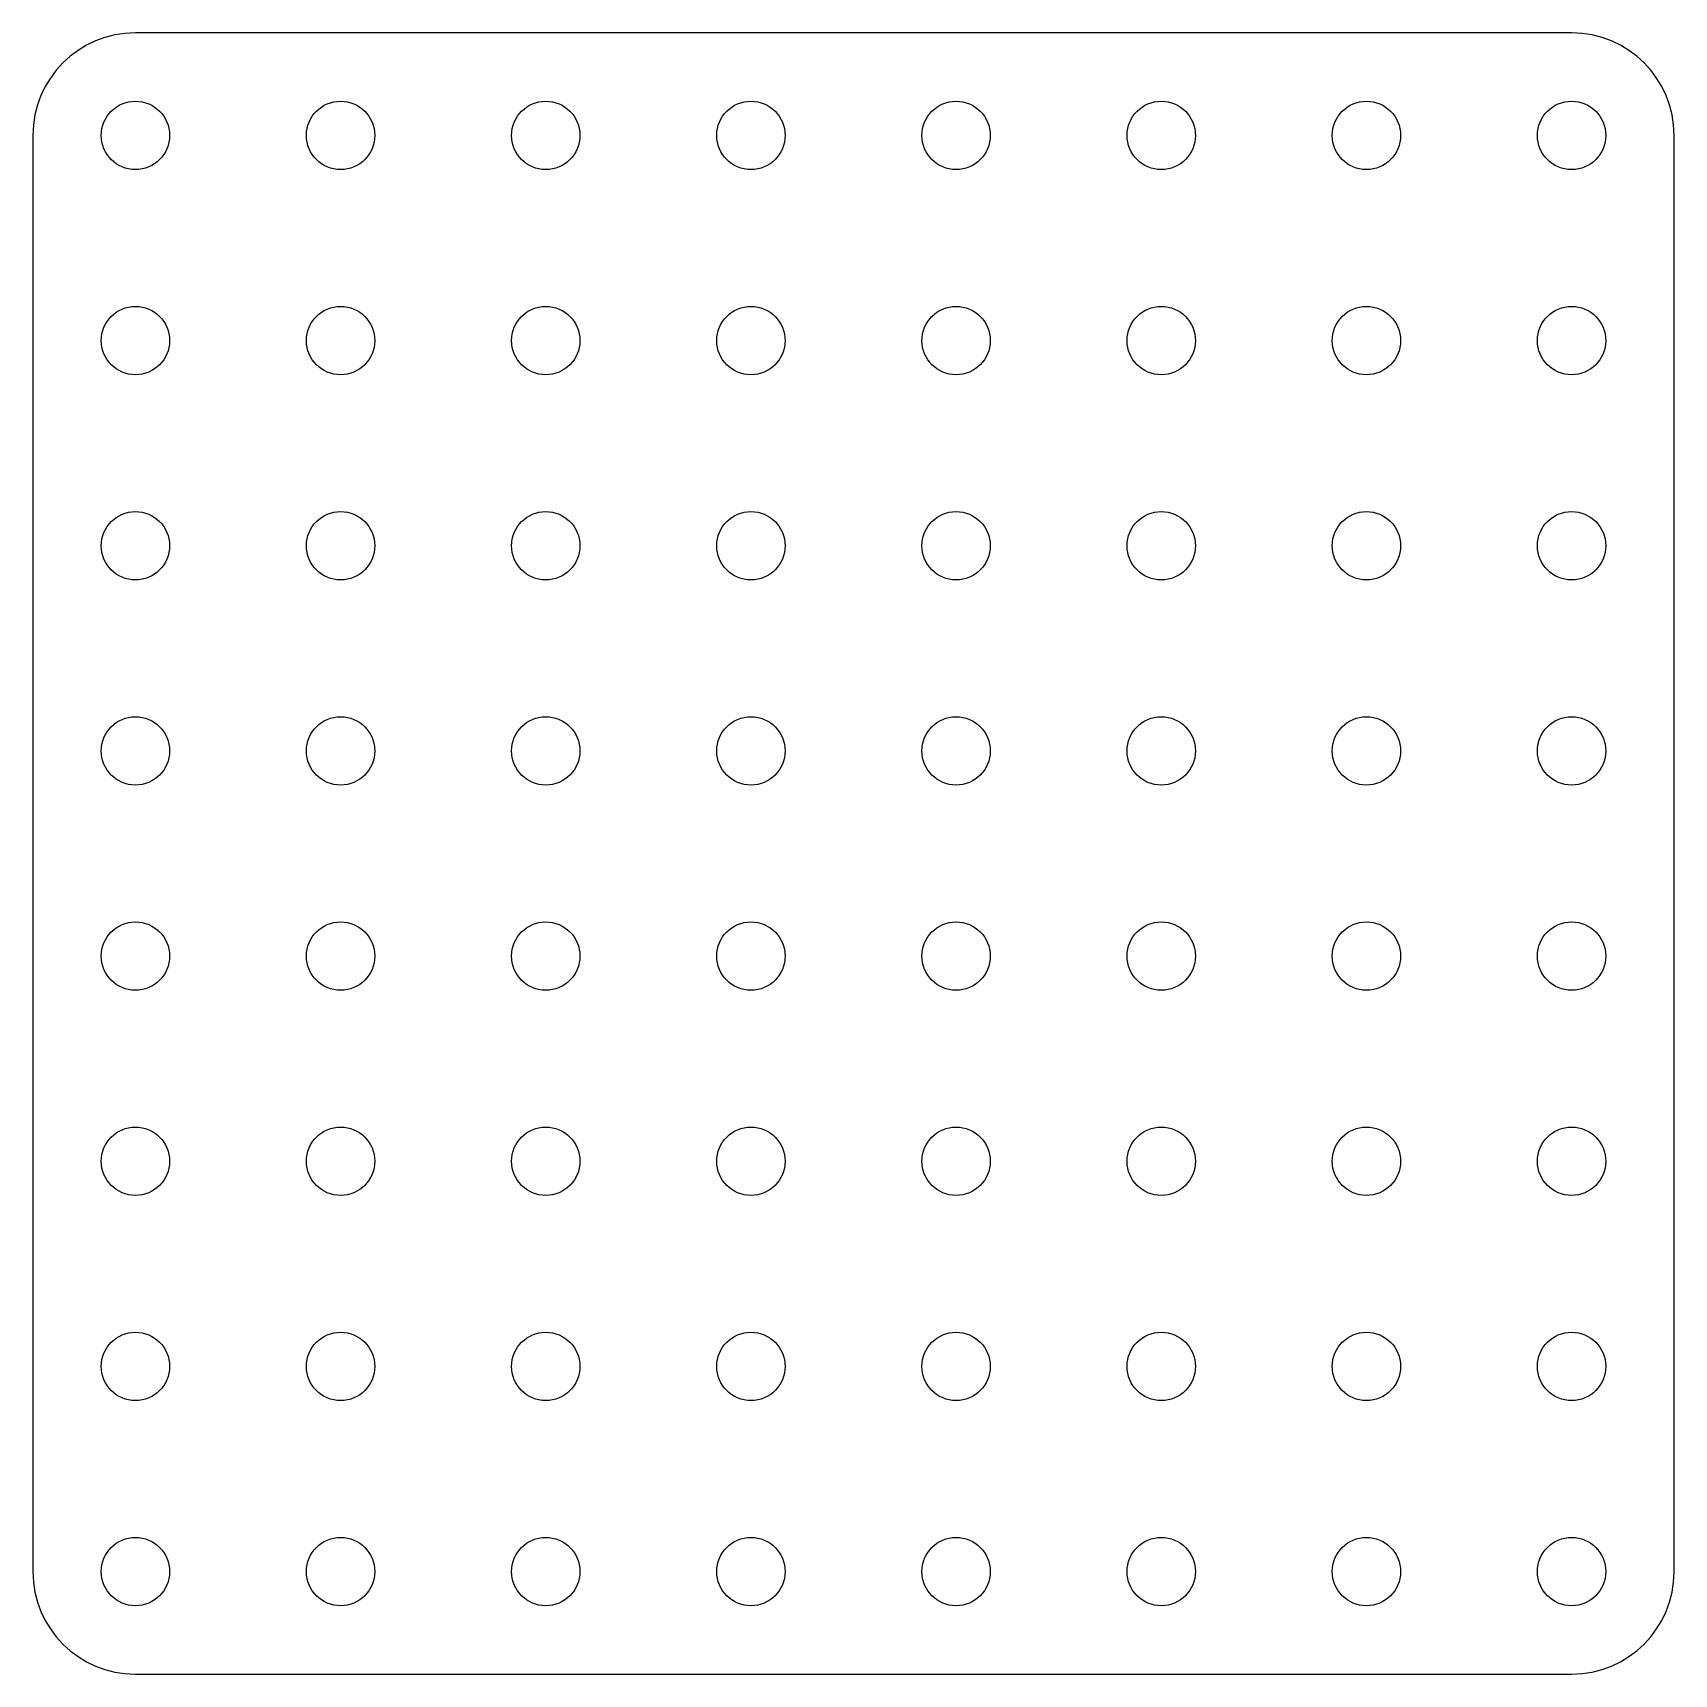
# Model space of a CAD drawing. Header units: millimetres. Extents: x -105.9 to -33.9, y 33.6 to 105.6.
import ezdxf

# ---------------------------------------------------------------- set-up
doc = ezdxf.new("R2010")
doc.units = ezdxf.units.MM
doc.layers.add('Default', color=7, linetype='Continuous')

msp = doc.modelspace()

# ---------------------------------------------------------------- linework, layer by layer
at = {"layer": 'Default', "color": 7, "linetype": 'Continuous'}
for p, q in [((-38.443, 105.557), (-101.443, 105.557)), ((-105.943, 101.057), (-105.943, 38.057)), ((-33.943, 38.057), (-33.943, 101.057)), ((-101.443, 33.557), (-38.443, 33.557))]:
    msp.add_line(p, q, dxfattribs=at)
for centre in [(-101.443, 101.057), (-92.443, 101.057), (-83.443, 101.057), (-74.443, 101.057), (-65.443, 101.057), (-56.443, 101.057), (-47.443, 101.057), (-38.443, 101.057), (-101.443, 92.057), (-92.443, 92.057), (-83.443, 92.057), (-74.443, 92.057), (-65.443, 92.057), (-56.443, 92.057), (-47.443, 92.057), (-38.443, 92.057), (-101.443, 83.057), (-92.443, 83.057), (-83.443, 83.057), (-74.443, 83.057), (-65.443, 83.057), (-56.443, 83.057), (-47.443, 83.057), (-38.443, 83.057), (-101.443, 74.057), (-92.443, 74.057), (-83.443, 74.057), (-74.443, 74.057), (-65.443, 74.057), (-56.443, 74.057), (-47.443, 74.057), (-38.443, 74.057), (-101.443, 65.057), (-92.443, 65.057), (-83.443, 65.057), (-74.443, 65.057), (-65.443, 65.057), (-56.443, 65.057), (-47.443, 65.057), (-38.443, 65.057), (-101.443, 56.057), (-92.443, 56.057), (-83.443, 56.057), (-74.443, 56.057), (-65.443, 56.057), (-56.443, 56.057), (-47.443, 56.057), (-38.443, 56.057), (-101.443, 47.057), (-92.443, 47.057), (-83.443, 47.057), (-74.443, 47.057), (-65.443, 47.057), (-56.443, 47.057), (-47.443, 47.057), (-38.443, 47.057), (-101.443, 38.057), (-92.443, 38.057), (-83.443, 38.057), (-74.443, 38.057), (-65.443, 38.057), (-56.443, 38.057), (-47.443, 38.057), (-38.443, 38.057)]:
    msp.add_circle(centre, 1.5, dxfattribs=at)
for centre, start, end in [((-101.443, 101.057), 90, 180), ((-38.443, 101.057), 0, 90), ((-101.443, 38.057), 180, 270), ((-38.443, 38.057), 270, 0)]:
    msp.add_arc(centre, 4.5, start, end, dxfattribs=at)

doc.saveas('drawing.dxf')
